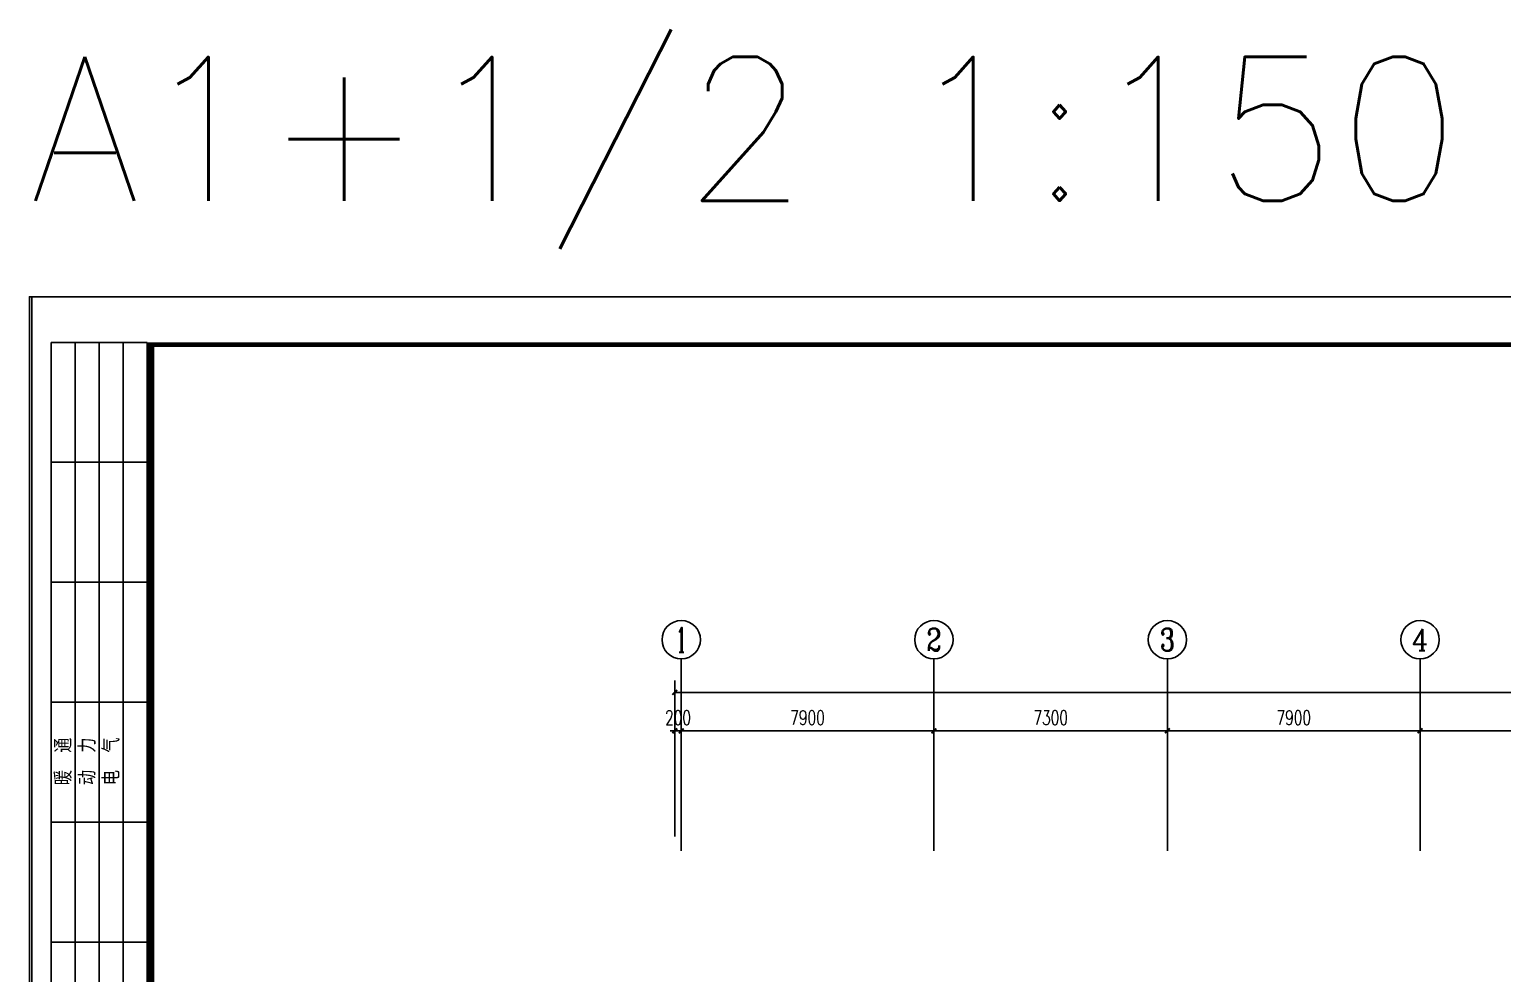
# Model space of a CAD drawing. Extents: x 1398449 to 2142961, y 256969 to 1032940.
# Drawn here: x 1498714 to 1544768, y 599251 to 628767 of the extents above; entities that cross this region are included whole.
import ezdxf
from ezdxf.enums import TextEntityAlignment as Align

# ---------------------------------------------------------------- set-up
doc = ezdxf.new("R2010")
doc.units = 0
doc.header["$LTSCALE"] = 1500
doc.header["$PDSIZE"] = 50
for name, color, linetype in [('1-建筑底图', 8, 'Continuous'), ('AXIS_TEXT', 7, 'Continuous'), ('BTTK', 7, 'Continuous'), ('PUB_TITLE', 4, 'Continuous'), ('党校-主楼（一期）参照$0$PUB_TITLE', 7, 'Continuous')]:
    doc.layers.add(name, color=color, linetype=linetype)
doc.layers.add('yichutu', color=7, linetype='Continuous', true_color=0xffffff, plot=False)
doc.styles.add('_TCH_AXIS', font='COMPLEX', dxfattribs={"bigfont": 'GBCBIG'})
doc.styles.add('_TCH_DIM_T3', font='SIMPLEX', dxfattribs={"width": 0.705882, "bigfont": 'GBCBIG'})
doc.styles.add('_TEL_DIM', font='SIMPLEX', dxfattribs={"width": 0.8, "height": 3.5, "bigfont": 'HZTXT'})
doc.styles.add('COMPLEX', font='COMPLEX')
doc.styles.add('HZ(TK)', font='geniso.shx', dxfattribs={"width": 0.9, "bigfont": 'hztxt.shx'})
doc.styles.get("Standard").update_dxf_attribs({"font": 'gbeitc.shx', "bigfont": 'gbcbig.shx'})
doc.linetypes.add('JIEDI', pattern='A,1.25,-0.25,0.25,-0.25,0.625,["/",Standard,S=0.6,R=0,X=0,Y=-0.3],0.625,-0.25,0.25,-0.25', length=4)
doc.dimstyles.new('_TCH_ARCH&&150', dxfattribs={"dimtxt": 446.25, "dimasz": 150, "dimexe": 375, "dimexo": 450, "dimgap": 189.375, "dimtad": 1, "dimdec": 0, "dimzin": 0, "dimdsep": 46, "dimtxsty": '_TCH_DIM_T3', "dimblk": 'ARCHTICK', "dimcen": 0.09, "dimclrt": 7, "dimazin": 2, "dimtfac": 1, "dimtdec": 0, "dimtix": 1, "dimtmove": 2, "dimatfit": 3, "dimfxl": 1, "dimtolj": 1, "dimtzin": 0, "dimarcsym": 0})

# ---------------------------------------------------------------- blocks, each defined once
blk = doc.blocks.new('_ArchTick')
at = {"color": 0, "linetype": 'ByBlock', "const_width": 0.4}
blk.add_lwpolyline([(-0.5, -0.5), (0.5, 0.5)], dxfattribs=at)
blk = doc.blocks.new('*D369')
at = {"layer": '1-建筑底图', "color": 0, "lineweight": -2, "transparency": 16777216}
for p, q in [((-200, 45181), (-350, 45181)), ((-200, 41881), (-200, 45556)), ((-200, 45181), (0, 45181)), ((0, 41881), (0, 45556)), ((0, 45181), (150, 45181))]:
    blk.add_line(p, q, dxfattribs=at)
at = {"layer": 'Defpoints', "color": 0}
for p in [(0, 45181), (-200, 41431), (0, 41431)]:
    blk.add_point(p, dxfattribs=at)
at = {"layer": '1-建筑底图', "color": 0, "lineweight": -2, "transparency": 16777216, "xscale": 150, "yscale": 150, "zscale": 150}
blk.add_blockref('_ArchTick', (-200, 45181), dxfattribs=at)
at = {"layer": '1-建筑底图', "color": 0, "lineweight": -2, "transparency": 16777216, "xscale": 150, "yscale": 150, "zscale": 150, "rotation": 180}
blk.add_blockref('_ArchTick', (0, 45181), dxfattribs=at)
at = {"layer": '1-建筑底图', "color": 7, "transparency": 16777216, "insert": (-100, 45593), "char_height": 446.2, "attachment_point": 5, "style": '_TCH_DIM_T3'}
blk.add_mtext('\\A1;200', dxfattribs=at)
blk = doc.blocks.new('*D370')
at = {"layer": '1-建筑底图', "color": 0, "lineweight": -2, "transparency": 16777216}
for p, q in [((0, 41881), (0, 45556)), ((0, 45181), (7900, 45181)), ((7900, 41881), (7900, 45556))]:
    blk.add_line(p, q, dxfattribs=at)
at = {"layer": 'Defpoints', "color": 0}
for p in [(7900, 45181), (0, 41431), (7900, 41431)]:
    blk.add_point(p, dxfattribs=at)
at = {"layer": '1-建筑底图', "color": 0, "lineweight": -2, "transparency": 16777216, "xscale": 150, "yscale": 150, "zscale": 150, "rotation": 180}
blk.add_blockref('_ArchTick', (0, 45181), dxfattribs=at)
at = {"layer": '1-建筑底图', "color": 0, "lineweight": -2, "transparency": 16777216, "xscale": 150, "yscale": 150, "zscale": 150}
blk.add_blockref('_ArchTick', (7900, 45181), dxfattribs=at)
at = {"layer": '1-建筑底图', "color": 7, "transparency": 16777216, "insert": (3950, 45593), "char_height": 446.2, "attachment_point": 5, "style": '_TCH_DIM_T3'}
blk.add_mtext('\\A1;7900', dxfattribs=at)
blk = doc.blocks.new('*D371')
at = {"layer": '1-建筑底图', "color": 0, "lineweight": -2, "transparency": 16777216}
for p, q in [((7900, 41881), (7900, 45556)), ((7900, 45181), (15200, 45181)), ((15200, 41881), (15200, 45556))]:
    blk.add_line(p, q, dxfattribs=at)
at = {"layer": 'Defpoints', "color": 0}
for p in [(15200, 45181), (7900, 41431), (15200, 41431)]:
    blk.add_point(p, dxfattribs=at)
at = {"layer": '1-建筑底图', "color": 0, "lineweight": -2, "transparency": 16777216, "xscale": 150, "yscale": 150, "zscale": 150, "rotation": 180}
blk.add_blockref('_ArchTick', (7900, 45181), dxfattribs=at)
at = {"layer": '1-建筑底图', "color": 0, "lineweight": -2, "transparency": 16777216, "xscale": 150, "yscale": 150, "zscale": 150}
blk.add_blockref('_ArchTick', (15200, 45181), dxfattribs=at)
at = {"layer": '1-建筑底图', "color": 7, "transparency": 16777216, "insert": (11550, 45593), "char_height": 446.2, "attachment_point": 5, "style": '_TCH_DIM_T3'}
blk.add_mtext('\\A1;7300', dxfattribs=at)
blk = doc.blocks.new('*D372')
at = {"layer": '1-建筑底图', "color": 0, "lineweight": -2, "transparency": 16777216}
for p, q in [((15200, 41881), (15200, 45556)), ((15200, 45181), (23100, 45181)), ((23100, 41881), (23100, 45556))]:
    blk.add_line(p, q, dxfattribs=at)
at = {"layer": 'Defpoints', "color": 0}
for p in [(23100, 45181), (15200, 41431), (23100, 41431)]:
    blk.add_point(p, dxfattribs=at)
at = {"layer": '1-建筑底图', "color": 0, "lineweight": -2, "transparency": 16777216, "xscale": 150, "yscale": 150, "zscale": 150, "rotation": 180}
blk.add_blockref('_ArchTick', (15200, 45181), dxfattribs=at)
at = {"layer": '1-建筑底图', "color": 0, "lineweight": -2, "transparency": 16777216, "xscale": 150, "yscale": 150, "zscale": 150}
blk.add_blockref('_ArchTick', (23100, 45181), dxfattribs=at)
at = {"layer": '1-建筑底图', "color": 7, "transparency": 16777216, "insert": (19150, 45593), "char_height": 446.2, "attachment_point": 5, "style": '_TCH_DIM_T3'}
blk.add_mtext('\\A1;7900', dxfattribs=at)
blk = doc.blocks.new('*D373')
at = {"layer": '1-建筑底图', "color": 0, "lineweight": -2, "transparency": 16777216}
for p, q in [((23100, 41881), (23100, 45556)), ((23100, 45181), (31300, 45181)), ((31300, 41881), (31300, 45556))]:
    blk.add_line(p, q, dxfattribs=at)
at = {"layer": 'Defpoints', "color": 0}
for p in [(31300, 45181), (23100, 41431), (31300, 41431)]:
    blk.add_point(p, dxfattribs=at)
at = {"layer": '1-建筑底图', "color": 0, "lineweight": -2, "transparency": 16777216, "xscale": 150, "yscale": 150, "zscale": 150, "rotation": 180}
blk.add_blockref('_ArchTick', (23100, 45181), dxfattribs=at)
at = {"layer": '1-建筑底图', "color": 0, "lineweight": -2, "transparency": 16777216, "xscale": 150, "yscale": 150, "zscale": 150}
blk.add_blockref('_ArchTick', (31300, 45181), dxfattribs=at)
at = {"layer": '1-建筑底图', "color": 7, "transparency": 16777216, "insert": (27200, 45593), "char_height": 446.2, "attachment_point": 5, "style": '_TCH_DIM_T3'}
blk.add_mtext('\\A1;8200', dxfattribs=at)
blk = doc.blocks.new('*D392')
at = {"layer": '1-建筑底图', "color": 0, "lineweight": -2, "transparency": 16777216}
for p, q in [((-200, 41881), (-200, 46756)), ((139000, 41881), (139000, 46756)), ((-200, 46381), (139000, 46381))]:
    blk.add_line(p, q, dxfattribs=at)
at = {"layer": 'Defpoints', "color": 0}
for p in [(139000, 46381), (-200, 41431), (139000, 41431)]:
    blk.add_point(p, dxfattribs=at)
at = {"layer": '1-建筑底图', "color": 0, "lineweight": -2, "transparency": 16777216, "xscale": 150, "yscale": 150, "zscale": 150, "rotation": 180}
blk.add_blockref('_ArchTick', (-200, 46381), dxfattribs=at)
at = {"layer": '1-建筑底图', "color": 0, "lineweight": -2, "transparency": 16777216, "xscale": 150, "yscale": 150, "zscale": 150}
blk.add_blockref('_ArchTick', (139000, 46381), dxfattribs=at)
at = {"layer": '1-建筑底图', "color": 7, "transparency": 16777216, "insert": (69400, 46793), "char_height": 446.2, "attachment_point": 5, "style": '_TCH_DIM_T3'}
blk.add_mtext('\\A1;139200', dxfattribs=at)
blk = doc.blocks.new('_AXISO')
blk.add_circle((0, 0), 0.5)
at = {"layer": 'AXIS_TEXT', "style": 'COMPLEX', "width": 1.041667}
blk.add_attdef('A', text='', height=0.56, dxfattribs=at).set_placement((-0.25, -0.28), (0.25, -0.28), align=Align.FIT)
blk = doc.blocks.new('vhtemplate_2020年新竖式图框_A1_1_2', base_point=(-420.5, 0))
at = {"layer": 'PUB_TITLE'}
for p, q in [((-416, 384.5), (-416, 584.5)), ((-416, 584.5), (-396, 584.5)), ((-411, 584.5), (-411, 384.5)), ((-406, 584.5), (-406, 384.5)), ((-401, 584.5), (-401, 384.5)), ((-396, 584.5), (-396, 384.5)), ((-396, 559.5), (-416, 559.5)), ((-396, 534.5), (-416, 534.5)), ((-396, 509.5), (-416, 509.5)), ((-396, 484.5), (-416, 484.5)), ((-396, 459.5), (-416, 459.5))]:
    blk.add_line(p, q, dxfattribs=at)
at = {"layer": 'PUB_TITLE', "color": 7}
blk.add_lwpolyline([(-420.5, 594), (841, 594), (841, 0), (-420.5, 0)], close=True, dxfattribs=at)
at = {"layer": 'PUB_TITLE', "const_width": 1}
blk.add_lwpolyline([(-395.5, 10), (831, 10), (831, 584), (-395.5, 584)], close=True, dxfattribs=at)
at = {"layer": 'BTTK', "color": 4, "style": 'HZ(TK)', "width": 0.9}
for tag, p in [('合作单位', (796, 511.5)), ('建设单位', (796, 209.5)), ('工程名称', (796, 176.5)), ('子项名称', (806, 160)), ('图纸名称', (796, 141))]:
    blk.add_attdef(tag, text='', height=3.5, dxfattribs=at).set_placement(p, align=Align.MIDDLE_CENTER)
for tag, p in [('注册证书号', (808.5, 309.01)), ('注册印章号', (808.5, 301.01)), ('设计号', (806, 193)), ('图别', (789.75, 34)), ('图号', (822.25, 34)), ('版本号', (789.75, 26)), ('日期', (822.25, 26))]:
    blk.add_attdef(tag, text='', height=3.5, dxfattribs=at).set_placement(p, align=Align.MIDDLE)
at = {"layer": 'PUB_TITLE', "style": 'HZ(TK)', "width": 0.9}
for s, p in [('暖  通', (-411.68, 492.22)), ('动  力', (-406.68, 492.22)), ('电  气', (-401.68, 492.22))]:
    blk.add_text(s, height=3.5, rotation=90, dxfattribs=at).set_placement(p)
blk = doc.blocks.new('yct-1261-594-189225-89100-150-1004.0')
at = {"layer": 'yichutu', "color": 7, "true_color": 0xffffff}
blk.add_lwpolyline([(0, 0), (0, 89100), (189225, 89100), (189225, 0)], close=True, dxfattribs=at)
at = {"layer": 'yichutu', "color": 7, "true_color": 0xffffff, "style": '_TEL_DIM'}
blk.add_text('A1+1/2 1:150', height=4500, dxfattribs=at).set_placement((0, 92100))
blk = doc.blocks.new('1-三层建筑底图')
at = {"layer": '1-建筑底图'}
for p, q in [((0, 41430.7), (0, 47430.7)), ((7900, 41430.7), (7900, 47430.7)), ((15200, 41430.7), (15200, 47430.7)), ((23100, 41430.7), (23100, 47430.7))]:
    blk.add_line(p, q, dxfattribs=at)
ref = blk.add_blockref('_AXISO', (0, 48030.7), dxfattribs=dict(at, xscale=1200, yscale=1200, zscale=1200))
ref.add_attrib('A', '1', dxfattribs={"layer": 'AXIS_TEXT', "height": 772.1, "style": '_TCH_AXIS'}).set_placement((-165.4, 47644.6), (165.4, 47644.6), align=Align.FIT)
ref = blk.add_blockref('_AXISO', (7900, 48030.7), dxfattribs=dict(at, xscale=1200, yscale=1200, zscale=1200))
ref.add_attrib('A', '2', dxfattribs={"layer": 'AXIS_TEXT', "height": 698.9, "style": '_TCH_AXIS'}).set_placement((7667, 47681.2), (8133, 47681.2), align=Align.FIT)
ref = blk.add_blockref('_AXISO', (15200, 48030.7), dxfattribs=dict(at, xscale=1200, yscale=1200, zscale=1200))
ref.add_attrib('A', '3', dxfattribs={"layer": 'AXIS_TEXT', "height": 698.9, "style": '_TCH_AXIS'}).set_placement((14967, 47681.2), (15433, 47681.2), align=Align.FIT)
ref = blk.add_blockref('_AXISO', (23100, 48030.7), dxfattribs=dict(at, xscale=1200, yscale=1200, zscale=1200))
ref.add_attrib('A', '4', dxfattribs={"layer": 'AXIS_TEXT', "height": 668.2, "style": '_TCH_AXIS'}).set_placement((22845.5, 47696.6), (23354.5, 47696.6), align=Align.FIT)
for p1, p2, distance, picture, middle in [((-200, 41430.7), (139000, 41430.7), 4950, '*D392', (69400, 46793.2)), ((-200, 41430.7), (0, 41430.7), 3750, '*D369', (-100, 45593.2)), ((0, 41430.7), (7900, 41430.7), 3750, '*D370', (3950, 45593.2)), ((7900, 41430.7), (15200, 41430.7), 3750, '*D371', (11550, 45593.2)), ((15200, 41430.7), (23100, 41430.7), 3750, '*D372', (19150, 45593.2)), ((23100, 41430.7), (31300, 41430.7), 3750, '*D373', (27200, 45593.2))]:
    dim = blk.add_aligned_dim(p1=p1, p2=p2, distance=distance, dimstyle='_TCH_ARCH&&150', dxfattribs=at)
    dim.commit()
    dim.dimension.update_dxf_attribs({"geometry": picture, "text_midpoint": middle})

msp = doc.modelspace()

# ---------------------------------------------------------------- linework, layer by layer
at = {"layer": '党校-主楼（一期）参照$0$PUB_TITLE'}
msp.add_lwpolyline([(1498789.3, 531309.5), (1687939.3, 531309.5), (1687939.3, 620409.5), (1498789.3, 620409.5)], close=True, dxfattribs=at)
at = {"layer": '党校-主楼（一期）参照$0$PUB_TITLE', "const_width": 150}
msp.add_lwpolyline([(1502539.3, 532809.5), (1686439.3, 532809.5), (1686439.3, 618909.5), (1502539.3, 618909.5)], close=True, dxfattribs=at)

# ---------------------------------------------------------------- block references
at = {"xscale": 150, "yscale": 150, "zscale": 150}
msp.add_blockref('vhtemplate_2020年新竖式图框_A1_1_2', (1498714.3, 531309.5), dxfattribs=at)
at = {"layer": '1-建筑底图', "linetype": 'JIEDI'}
msp.add_blockref('1-三层建筑底图', (1519091, 561657.6), dxfattribs=at)
at = {"layer": 'yichutu'}
msp.add_blockref('yct-1261-594-189225-89100-150-1004.0', (1498714.3, 531309.5), dxfattribs=at)

doc.saveas('drawing.dxf')
